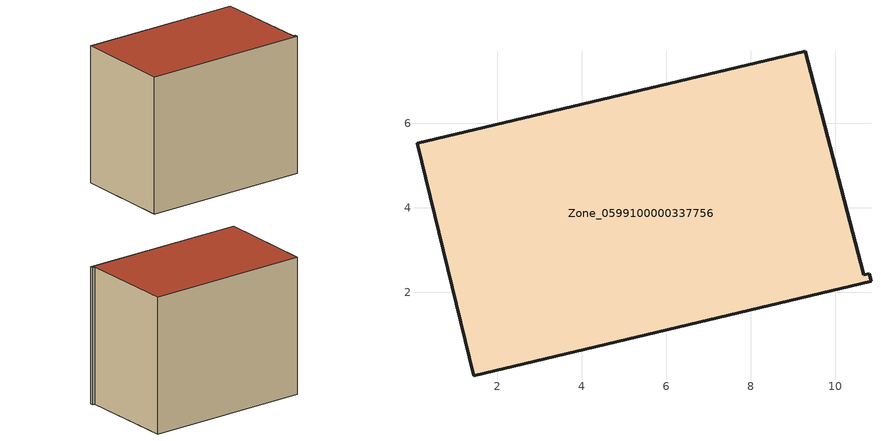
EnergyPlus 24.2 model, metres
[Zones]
Zone_0599100000337756
 floor ground (C_G): 10.84,2.27 1.44,0.03 0.11,5.53 9.28,7.7 10.66,2.41 10.8,2.45 z0
 wall outside (C_F): 10.66,2.41 9.28,7.7 0.11,5.53 1.44,0.03 10.84,2.27 10.8,2.45 10.66,2.41 z0:7.94
 roof outside (C_R): 1.44,0.03 10.84,2.27 10.8,2.45 10.66,2.41 9.28,7.7 0.11,5.53 z7.94
[BUILDING]
Pand.0599100000337756: North Axis=0; Terrain=City; Loads Convergence Tolerance Value=0.04; Temperature Convergence Tolerance Value=0.4; Solar Distribution=FullExterior; Maximum Number of Warmup Days=25; Minimum Number of Warmup Days=1
[Site:Location]
Rotterdam.The.Hague.AP_ZH_NLD Design_Conditions: Latitude=51.96; Longitude=4.45; Time Zone=1; Elevation=-4.5
[SITE:GROUNDTEMPERATURE:BUILDINGSURFACE]
18, 18, 18, 18, 18, 18, 18, 18, 18, 18, 18, 18
[MATERIAL] Thermal Absorptance=0.9; Solar Absorptance=0.7; Visible Absorptance=0.7
Name | Roughness | Thickness | Conductivity | Density | Specific Heat
G.TC.1975-1991 | MediumSmooth | 0.15 | 0.288461 | 540 | 1210
F.TC.1975-1991 | Rough | 0.3 | 0.230769 | 1920 | 840
R.TC.1975-1991 | MediumRough | 0.2 | 0.153846 | 1500 | 1000
[CONSTRUCTION]
C_G: G.TC.1975-1991
C_F: F.TC.1975-1991
C_R: R.TC.1975-1991
[ZONE]
Zone_0599100000337756: Type=1; Multiplier=1; Ceiling Height=Autocalculate; Volume=Autocalculate; Floor Area=autocalculate; Part of Total Floor Area=Yes
[ZONEINFILTRATION:DESIGNFLOWRATE]
Infil_Zone_0599100000337756: Zone or ZoneList or Space or SpaceList=Zone_0599100000337756; Schedule=AlwaysOn; Design Flow Rate Calculation Method=Flow/Area; Flow Rate per Floor Area=0.003; Constant Term Coefficient=1; Temperature Term Coefficient=0; Velocity Term Coefficient=0; Velocity Squared Term Coefficient=0
[HVACTEMPLATE:ZONE:IDEALLOADSAIRSYSTEM]
Zone_0599100000337756: Maximum Heating Supply Air Temperature=50; Minimum Cooling Supply Air Temperature=13; Maximum Heating Supply Air Humidity Ratio=0.0156; Minimum Cooling Supply Air Humidity Ratio=0.0077; Heating Limit=NoLimit; Cooling Limit=NoLimit; Dehumidification Control Type=ConstantSensibleHeatRatio; Cooling Sensible Heat Ratio=0.7; Dehumidification Setpoint=60; Humidification Control Type=None; Humidification Setpoint=30; Outdoor Air Method=None; Outdoor Air Flow Rate per Person=0.00944; Outdoor Air Flow Rate per Zone Floor Area=0; Outdoor Air Flow Rate per Zone=0; Demand Controlled Ventilation Type=None; Outdoor Air Economizer Type=NoEconomizer; Heat Recovery Type=None; Sensible Heat Recovery Effectiveness=0.7; Latent Heat Recovery Effectiveness=0.65
[ZONECONTROL:THERMOSTAT]
ThermostatControl_Zone_0599100000337756: Zone or ZoneList=Zone_0599100000337756; Control Type Schedule=DualSetpointControlType; Control 1=Thermostat_Zone_0599100000337756; Temperature Difference Between Cutout And Setpoint=0
[THERMOSTATSETPOINT:DUALSETPOINT]
Thermostat_Zone_0599100000337756: Heating Setpoint Temperature Schedule=HeatingSetpoint_Zone_0599100000337756; Cooling Setpoint Temperature Schedule=CoolingSetpoint_Zone_0599100000337756
[SCHEDULE:COMPACT]
HeatingSetpoint_Zone_0599100000337756: Through: 12/31, For: AllDays, Until: 24:00, 21
CoolingSetpoint_Zone_0599100000337756: Through: 12/31, For: AllDays, Until: 24:00, 24
DualSetpointControlType: Through: 12/31, For: AllDays, Until: 24:00, 4
AlwaysOn: Through: 12/31, For: AllDays, Until: 24:00, 1
